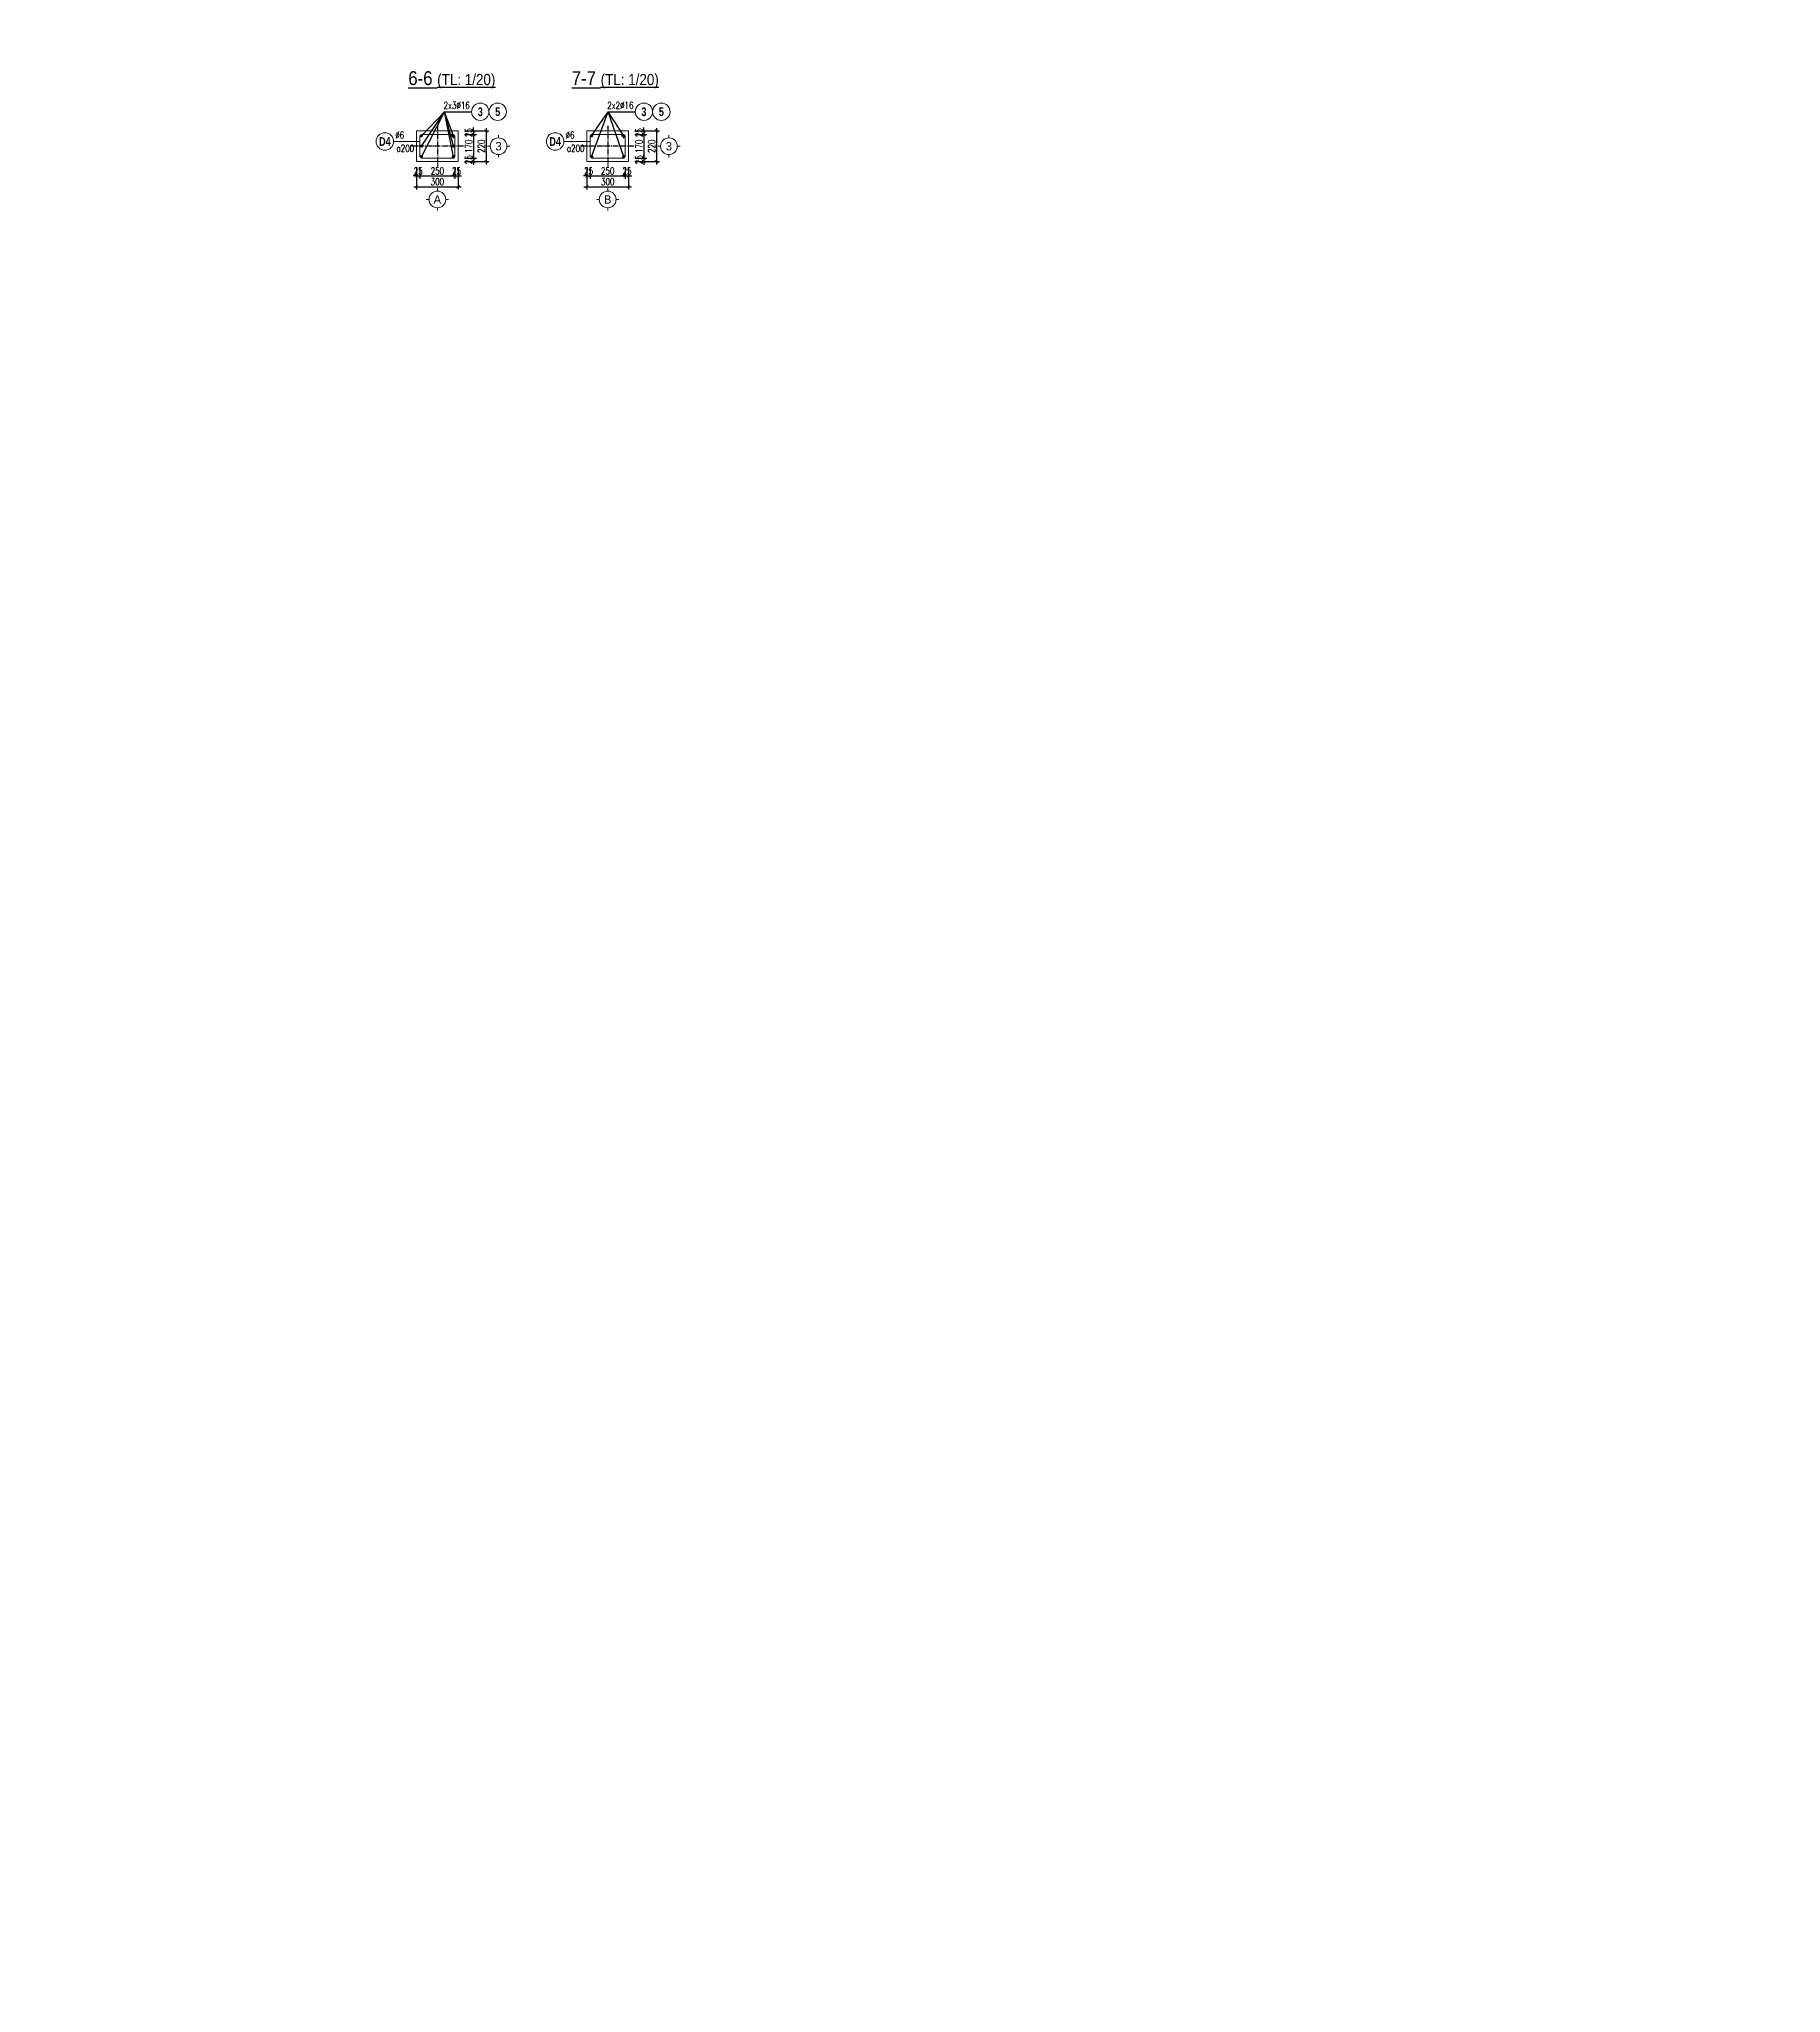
# Model space of a CAD drawing. Header units: millimetres. Extents: x -94324 to 105676, y -98316 to 125800.
# Drawn here: x -31824 to -19324, y -153 to 13870 of the extents above; entities that cross this region are included whole.
import ezdxf
from ezdxf.enums import TextEntityAlignment as Align

# ---------------------------------------------------------------- set-up
doc = ezdxf.new("R2010")
doc.units = ezdxf.units.MM
doc.header["$MEASUREMENT"] = 0
doc.linetypes.add('CENTER2', pattern=[1.125, 0.75, -0.125, 0.125, -0.125])
doc.layers.get('0').update_dxf_attribs({"lineweight": 20})
for name, color, linetype, lineweight in [('7', 7, 'Continuous', 20), ('8', 8, 'Continuous', 13), ('bao', 4, 'Continuous', 20), ('Dim', 8, 'Continuous', 15), ('THEP', 3, 'Continuous', 18), ('thepchu', 1, 'Continuous', 30)]:
    doc.layers.add(name, color=color, linetype=linetype, lineweight=lineweight)
doc.layers.add('TEXT', color=3, linetype='Continuous')
doc.layers.add('TRUCDX', color=9, linetype='CENTER2')
doc.styles.add('.VnAvantH', font='', dxfattribs={"width": 0.9})
doc.styles.add('.VnHelvetlnsH', font='')
doc.styles.add('romans.shx', font='romans.shx', dxfattribs={"width": 0.75, "bigfont": 'vns.shx'})
doc.styles.get('.VnAvantH').set_extended_font_data('.VnAvantH')
doc.styles.get('.VnHelvetlnsH').set_extended_font_data('.VnHelvetInsH', bold=True)
doc.dimstyles.new('1-20', dxfattribs={"dimscale": 20, "dimtxt": 2.5, "dimasz": 1.2, "dimexe": 1, "dimexo": 0, "dimgap": 0.5, "dimtad": 1, "dimdec": 0, "dimzin": 0, "dimdsep": 46, "dimtxsty": 'romans.shx', "dimblk": 'ARCHTICK', "dimcen": 0.09, "dimdle": 1, "dimclrd": 8, "dimclre": 8, "dimclrt": 3, "dimadec": 0, "dimazin": 0, "dimtfac": 1, "dimtdec": 0, "dimtix": 1, "dimtmove": 0, "dimatfit": 3, "dimfxl": 1, "dimtolj": 1, "dimtzin": 0, "dimarcsym": 0})

# ---------------------------------------------------------------- blocks, each defined once
blk = doc.blocks.new('thep')
at = {"layer": 'thepchu'}
for p, q in [((-0.5, 0), (0.5, 0)), ((-0.35, 0.35), (0.35, -0.35)), ((0.35, 0.35), (-0.35, -0.35)), ((0, 0.5), (0, -0.5))]:
    blk.add_line(p, q, dxfattribs=at)
at = {"layer": 'thepchu', "const_width": 0.0833}
blk.add_lwpolyline([(-0.5, 0, 1), (0.5, 0, 1), (-0.5, 0, 1)], format="xyb", dxfattribs=at)
blk = doc.blocks.new('_ArchTick')
at = {"layer": 'Dim', "color": 0, "const_width": 0.15}
blk.add_lwpolyline([(-0.5, -0.5), (0.5, 0.5)], dxfattribs=at)
blk = doc.blocks.new('*D76')
at = {"layer": 'Defpoints', "color": 0, "transparency": 16777216}
for p in [(-28772, 13211), (-28772, 13186), (-28706, 13186)]:
    blk.add_point(p, dxfattribs=at)
at = {"layer": 'Dim', "color": 8, "lineweight": -2, "transparency": 16777216}
for p, q in [((-28772, 13211), (-28686, 13211)), ((-28772, 13186), (-28686, 13186)), ((-28706, 13211), (-28706, 13235)), ((-28706, 13211), (-28706, 13186)), ((-28706, 13186), (-28706, 13162))]:
    blk.add_line(p, q, dxfattribs=at)
at = {"layer": 'Dim', "color": 8, "lineweight": -2, "transparency": 16777216, "xscale": 24, "yscale": 24, "zscale": 24}
for p, rotation in [((-28706, 13211), 270), ((-28706, 13186), 90)]:
    blk.add_blockref('_ArchTick', p, dxfattribs=dict(at, rotation=rotation))
at = {"layer": 'Dim', "color": 3, "transparency": 16777216, "insert": (-28741, 13199), "char_height": 50, "attachment_point": 5, "rotation": 90, "style": 'romans.shx'}
blk.add_mtext('\\A1;25', dxfattribs=at)
blk = doc.blocks.new('*D77')
at = {"layer": 'Defpoints', "color": 0, "transparency": 16777216}
for p in [(-28772, 13211), (-28772, 12991), (-28616, 12991)]:
    blk.add_point(p, dxfattribs=at)
at = {"layer": 'Dim', "color": 8, "lineweight": -2, "transparency": 16777216}
for p, q in [((-28772, 13211), (-28596, 13211)), ((-28616, 13231), (-28616, 12971)), ((-28772, 12991), (-28596, 12991))]:
    blk.add_line(p, q, dxfattribs=at)
at = {"layer": 'Dim', "color": 8, "lineweight": -2, "transparency": 16777216, "xscale": 24, "yscale": 24, "zscale": 24}
for p, rotation in [((-28616, 13211), 90), ((-28616, 12991), 270)]:
    blk.add_blockref('_ArchTick', p, dxfattribs=dict(at, rotation=rotation))
at = {"layer": 'Dim', "color": 3, "transparency": 16777216, "insert": (-28651, 13101), "char_height": 50, "attachment_point": 5, "rotation": 90, "style": 'romans.shx'}
blk.add_mtext('\\A1;220', dxfattribs=at)
blk = doc.blocks.new('SH')
at = {"layer": '8'}
for p, q in [((0, 20), (0, 0)), ((0, 20), (0, 0)), ((-80, -60), (-60, -60)), ((-80, -60), (-60, -60)), ((0, -120), (0, -140)), ((0, -120), (0, -140)), ((60, -60), (80, -60)), ((60, -60), (80, -60))]:
    blk.add_line(p, q, dxfattribs=at)
blk.add_circle((0, -60), 60, dxfattribs=at)
at = {"layer": 'TEXT', "style": '.VnAvantH'}
blk.add_attdef('SH', text='', height=60, dxfattribs=at).set_placement((0, -60), align=Align.MIDDLE_CENTER)
blk = doc.blocks.new('*D78')
at = {"layer": 'Defpoints', "color": 0, "transparency": 16777216}
for p in [(-29116, 12951), (-29091, 12951), (-29091, 12888)]:
    blk.add_point(p, dxfattribs=at)
at = {"layer": 'Dim', "color": 8, "lineweight": -2, "transparency": 16777216}
for p, q in [((-29116, 12951), (-29116, 12868)), ((-29091, 12951), (-29091, 12868)), ((-29116, 12888), (-29140, 12888)), ((-29116, 12888), (-29091, 12888)), ((-29091, 12888), (-29067, 12888))]:
    blk.add_line(p, q, dxfattribs=at)
at = {"layer": 'Dim', "color": 8, "lineweight": -2, "transparency": 16777216, "xscale": 24, "yscale": 24, "zscale": 24}
blk.add_blockref('_ArchTick', (-29116, 12888), dxfattribs=at)
at = {"layer": 'Dim', "color": 8, "lineweight": -2, "transparency": 16777216, "xscale": 24, "yscale": 24, "zscale": 24, "rotation": 180}
blk.add_blockref('_ArchTick', (-29091, 12888), dxfattribs=at)
at = {"layer": 'Dim', "color": 3, "transparency": 16777216, "insert": (-29104, 12923), "char_height": 50, "attachment_point": 5, "style": 'romans.shx'}
blk.add_mtext('\\A1;25', dxfattribs=at)
blk = doc.blocks.new('*D79')
at = {"layer": 'Defpoints', "color": 0, "transparency": 16777216}
for p in [(-29091, 12951), (-28841, 12951), (-28841, 12888)]:
    blk.add_point(p, dxfattribs=at)
at = {"layer": 'Dim', "color": 8, "lineweight": -2, "transparency": 16777216}
for p, q in [((-29091, 12951), (-29091, 12868)), ((-28841, 12951), (-28841, 12868)), ((-29111, 12888), (-28821, 12888))]:
    blk.add_line(p, q, dxfattribs=at)
at = {"layer": 'Dim', "color": 8, "lineweight": -2, "transparency": 16777216, "xscale": 24, "yscale": 24, "zscale": 24, "rotation": 180}
blk.add_blockref('_ArchTick', (-29091, 12888), dxfattribs=at)
at = {"layer": 'Dim', "color": 8, "lineweight": -2, "transparency": 16777216, "xscale": 24, "yscale": 24, "zscale": 24}
blk.add_blockref('_ArchTick', (-28841, 12888), dxfattribs=at)
at = {"layer": 'Dim', "color": 3, "transparency": 16777216, "insert": (-28966, 12923), "char_height": 50, "attachment_point": 5, "style": 'romans.shx'}
blk.add_mtext('\\A1;250', dxfattribs=at)
blk = doc.blocks.new('*D80')
at = {"layer": 'Defpoints', "color": 0, "transparency": 16777216}
for p in [(-28841, 12951), (-28816, 12951), (-28816, 12888)]:
    blk.add_point(p, dxfattribs=at)
at = {"layer": 'Dim', "color": 8, "lineweight": -2, "transparency": 16777216}
for p, q in [((-28841, 12951), (-28841, 12868)), ((-28816, 12951), (-28816, 12868)), ((-28841, 12888), (-28865, 12888)), ((-28841, 12888), (-28816, 12888)), ((-28816, 12888), (-28792, 12888))]:
    blk.add_line(p, q, dxfattribs=at)
at = {"layer": 'Dim', "color": 8, "lineweight": -2, "transparency": 16777216, "xscale": 24, "yscale": 24, "zscale": 24}
blk.add_blockref('_ArchTick', (-28841, 12888), dxfattribs=at)
at = {"layer": 'Dim', "color": 8, "lineweight": -2, "transparency": 16777216, "xscale": 24, "yscale": 24, "zscale": 24, "rotation": 180}
blk.add_blockref('_ArchTick', (-28816, 12888), dxfattribs=at)
at = {"layer": 'Dim', "color": 3, "transparency": 16777216, "insert": (-28829, 12923), "char_height": 50, "attachment_point": 5, "style": 'romans.shx'}
blk.add_mtext('\\A1;25', dxfattribs=at)
blk = doc.blocks.new('*D81')
at = {"layer": 'Defpoints', "color": 0, "transparency": 16777216}
for p in [(-29116, 12951), (-28816, 12951), (-28816, 12811)]:
    blk.add_point(p, dxfattribs=at)
at = {"layer": 'Dim', "color": 8, "lineweight": -2, "transparency": 16777216}
for p, q in [((-29116, 12951), (-29116, 12791)), ((-28816, 12951), (-28816, 12791)), ((-29136, 12811), (-28796, 12811))]:
    blk.add_line(p, q, dxfattribs=at)
at = {"layer": 'Dim', "color": 8, "lineweight": -2, "transparency": 16777216, "xscale": 24, "yscale": 24, "zscale": 24, "rotation": 180}
blk.add_blockref('_ArchTick', (-29116, 12811), dxfattribs=at)
at = {"layer": 'Dim', "color": 8, "lineweight": -2, "transparency": 16777216, "xscale": 24, "yscale": 24, "zscale": 24}
blk.add_blockref('_ArchTick', (-28816, 12811), dxfattribs=at)
at = {"layer": 'Dim', "color": 3, "transparency": 16777216, "insert": (-28966, 12846), "char_height": 50, "attachment_point": 5, "style": 'romans.shx'}
blk.add_mtext('\\A1;300', dxfattribs=at)
blk = doc.blocks.new('*D82')
at = {"layer": 'Defpoints', "color": 0, "transparency": 16777216}
for p in [(-27894, 12951), (-27869, 12951), (-27869, 12888)]:
    blk.add_point(p, dxfattribs=at)
at = {"layer": 'Dim', "color": 8, "lineweight": -2, "transparency": 16777216}
for p, q in [((-27894, 12951), (-27894, 12868)), ((-27869, 12951), (-27869, 12868)), ((-27894, 12888), (-27918, 12888)), ((-27894, 12888), (-27869, 12888)), ((-27869, 12888), (-27845, 12888))]:
    blk.add_line(p, q, dxfattribs=at)
at = {"layer": 'Dim', "color": 8, "lineweight": -2, "transparency": 16777216, "xscale": 24, "yscale": 24, "zscale": 24}
blk.add_blockref('_ArchTick', (-27894, 12888), dxfattribs=at)
at = {"layer": 'Dim', "color": 8, "lineweight": -2, "transparency": 16777216, "xscale": 24, "yscale": 24, "zscale": 24, "rotation": 180}
blk.add_blockref('_ArchTick', (-27869, 12888), dxfattribs=at)
at = {"layer": 'Dim', "color": 3, "transparency": 16777216, "insert": (-27881, 12923), "char_height": 50, "attachment_point": 5, "style": 'romans.shx'}
blk.add_mtext('\\A1;25', dxfattribs=at)
blk = doc.blocks.new('*D83')
at = {"layer": 'Defpoints', "color": 0, "transparency": 16777216}
for p in [(-27869, 12951), (-27619, 12951), (-27619, 12888)]:
    blk.add_point(p, dxfattribs=at)
at = {"layer": 'Dim', "color": 8, "lineweight": -2, "transparency": 16777216}
for p, q in [((-27869, 12951), (-27869, 12868)), ((-27619, 12951), (-27619, 12868)), ((-27889, 12888), (-27599, 12888))]:
    blk.add_line(p, q, dxfattribs=at)
at = {"layer": 'Dim', "color": 8, "lineweight": -2, "transparency": 16777216, "xscale": 24, "yscale": 24, "zscale": 24, "rotation": 180}
blk.add_blockref('_ArchTick', (-27869, 12888), dxfattribs=at)
at = {"layer": 'Dim', "color": 8, "lineweight": -2, "transparency": 16777216, "xscale": 24, "yscale": 24, "zscale": 24}
blk.add_blockref('_ArchTick', (-27619, 12888), dxfattribs=at)
at = {"layer": 'Dim', "color": 3, "transparency": 16777216, "insert": (-27744, 12923), "char_height": 50, "attachment_point": 5, "style": 'romans.shx'}
blk.add_mtext('\\A1;250', dxfattribs=at)
blk = doc.blocks.new('*D84')
at = {"layer": 'Defpoints', "color": 0, "transparency": 16777216}
for p in [(-27619, 12951), (-27594, 12951), (-27594, 12888)]:
    blk.add_point(p, dxfattribs=at)
at = {"layer": 'Dim', "color": 8, "lineweight": -2, "transparency": 16777216}
for p, q in [((-27619, 12951), (-27619, 12868)), ((-27594, 12951), (-27594, 12868)), ((-27619, 12888), (-27643, 12888)), ((-27619, 12888), (-27594, 12888)), ((-27594, 12888), (-27570, 12888))]:
    blk.add_line(p, q, dxfattribs=at)
at = {"layer": 'Dim', "color": 8, "lineweight": -2, "transparency": 16777216, "xscale": 24, "yscale": 24, "zscale": 24}
blk.add_blockref('_ArchTick', (-27619, 12888), dxfattribs=at)
at = {"layer": 'Dim', "color": 8, "lineweight": -2, "transparency": 16777216, "xscale": 24, "yscale": 24, "zscale": 24, "rotation": 180}
blk.add_blockref('_ArchTick', (-27594, 12888), dxfattribs=at)
at = {"layer": 'Dim', "color": 3, "transparency": 16777216, "insert": (-27606, 12923), "char_height": 50, "attachment_point": 5, "style": 'romans.shx'}
blk.add_mtext('\\A1;25', dxfattribs=at)
blk = doc.blocks.new('*D85')
at = {"layer": 'Defpoints', "color": 0, "transparency": 16777216}
for p in [(-27894, 12951), (-27594, 12951), (-27594, 12811)]:
    blk.add_point(p, dxfattribs=at)
at = {"layer": 'Dim', "color": 8, "lineweight": -2, "transparency": 16777216}
for p, q in [((-27894, 12951), (-27894, 12791)), ((-27594, 12951), (-27594, 12791)), ((-27914, 12811), (-27574, 12811))]:
    blk.add_line(p, q, dxfattribs=at)
at = {"layer": 'Dim', "color": 8, "lineweight": -2, "transparency": 16777216, "xscale": 24, "yscale": 24, "zscale": 24, "rotation": 180}
blk.add_blockref('_ArchTick', (-27894, 12811), dxfattribs=at)
at = {"layer": 'Dim', "color": 8, "lineweight": -2, "transparency": 16777216, "xscale": 24, "yscale": 24, "zscale": 24}
blk.add_blockref('_ArchTick', (-27594, 12811), dxfattribs=at)
at = {"layer": 'Dim', "color": 3, "transparency": 16777216, "insert": (-27744, 12846), "char_height": 50, "attachment_point": 5, "style": 'romans.shx'}
blk.add_mtext('\\A1;300', dxfattribs=at)
blk = doc.blocks.new('*D86')
at = {"layer": 'Defpoints', "color": 0, "transparency": 16777216}
for p in [(-28772, 13186), (-28772, 13016), (-28706, 13016)]:
    blk.add_point(p, dxfattribs=at)
at = {"layer": 'Dim', "color": 8, "lineweight": -2, "transparency": 16777216}
for p, q in [((-28772, 13186), (-28686, 13186)), ((-28706, 13206), (-28706, 12996)), ((-28772, 13016), (-28686, 13016))]:
    blk.add_line(p, q, dxfattribs=at)
at = {"layer": 'Dim', "color": 8, "lineweight": -2, "transparency": 16777216, "xscale": 24, "yscale": 24, "zscale": 24}
for p, rotation in [((-28706, 13186), 90), ((-28706, 13016), 270)]:
    blk.add_blockref('_ArchTick', p, dxfattribs=dict(at, rotation=rotation))
at = {"layer": 'Dim', "color": 3, "transparency": 16777216, "insert": (-28741, 13101), "char_height": 50, "attachment_point": 5, "rotation": 90, "style": 'romans.shx'}
blk.add_mtext('\\A1;170', dxfattribs=at)
blk = doc.blocks.new('*D87')
at = {"layer": 'Defpoints', "color": 0, "transparency": 16777216}
for p in [(-28772, 13016), (-28772, 12991), (-28706, 12991)]:
    blk.add_point(p, dxfattribs=at)
at = {"layer": 'Dim', "color": 8, "lineweight": -2, "transparency": 16777216}
for p, q in [((-28772, 13016), (-28686, 13016)), ((-28772, 12991), (-28686, 12991)), ((-28706, 13016), (-28706, 13040)), ((-28706, 13016), (-28706, 12991)), ((-28706, 12991), (-28706, 12967))]:
    blk.add_line(p, q, dxfattribs=at)
at = {"layer": 'Dim', "color": 8, "lineweight": -2, "transparency": 16777216, "xscale": 24, "yscale": 24, "zscale": 24}
for p, rotation in [((-28706, 13016), 270), ((-28706, 12991), 90)]:
    blk.add_blockref('_ArchTick', p, dxfattribs=dict(at, rotation=rotation))
at = {"layer": 'Dim', "color": 3, "transparency": 16777216, "insert": (-28741, 13004), "char_height": 50, "attachment_point": 5, "rotation": 90, "style": 'romans.shx'}
blk.add_mtext('\\A1;25', dxfattribs=at)
blk = doc.blocks.new('*D88')
at = {"layer": 'Defpoints', "color": 0, "transparency": 16777216}
for p in [(-27550, 13211), (-27550, 13186), (-27484, 13186)]:
    blk.add_point(p, dxfattribs=at)
at = {"layer": 'Dim', "color": 8, "lineweight": -2, "transparency": 16777216}
for p, q in [((-27550, 13211), (-27464, 13211)), ((-27550, 13186), (-27464, 13186)), ((-27484, 13211), (-27484, 13235)), ((-27484, 13211), (-27484, 13186)), ((-27484, 13186), (-27484, 13162))]:
    blk.add_line(p, q, dxfattribs=at)
at = {"layer": 'Dim', "color": 8, "lineweight": -2, "transparency": 16777216, "xscale": 24, "yscale": 24, "zscale": 24}
for p, rotation in [((-27484, 13211), 270), ((-27484, 13186), 90)]:
    blk.add_blockref('_ArchTick', p, dxfattribs=dict(at, rotation=rotation))
at = {"layer": 'Dim', "color": 3, "transparency": 16777216, "insert": (-27519, 13199), "char_height": 50, "attachment_point": 5, "rotation": 90, "style": 'romans.shx'}
blk.add_mtext('\\A1;25', dxfattribs=at)
blk = doc.blocks.new('*D89')
at = {"layer": 'Defpoints', "color": 0, "transparency": 16777216}
for p in [(-27550, 13211), (-27550, 12991), (-27393, 12991)]:
    blk.add_point(p, dxfattribs=at)
at = {"layer": 'Dim', "color": 8, "lineweight": -2, "transparency": 16777216}
for p, q in [((-27550, 13211), (-27373, 13211)), ((-27393, 13231), (-27393, 12971)), ((-27550, 12991), (-27373, 12991))]:
    blk.add_line(p, q, dxfattribs=at)
at = {"layer": 'Dim', "color": 8, "lineweight": -2, "transparency": 16777216, "xscale": 24, "yscale": 24, "zscale": 24}
for p, rotation in [((-27393, 13211), 90), ((-27393, 12991), 270)]:
    blk.add_blockref('_ArchTick', p, dxfattribs=dict(at, rotation=rotation))
at = {"layer": 'Dim', "color": 3, "transparency": 16777216, "insert": (-27428, 13101), "char_height": 50, "attachment_point": 5, "rotation": 90, "style": 'romans.shx'}
blk.add_mtext('\\A1;220', dxfattribs=at)
blk = doc.blocks.new('*D74')
at = {"layer": 'Defpoints', "color": 0, "transparency": 16777216}
for p in [(-27550, 13186), (-27550, 13016), (-27484, 13016)]:
    blk.add_point(p, dxfattribs=at)
at = {"layer": 'Dim', "color": 8, "lineweight": -2, "transparency": 16777216}
for p, q in [((-27550, 13186), (-27464, 13186)), ((-27484, 13206), (-27484, 12996)), ((-27550, 13016), (-27464, 13016))]:
    blk.add_line(p, q, dxfattribs=at)
at = {"layer": 'Dim', "color": 8, "lineweight": -2, "transparency": 16777216, "xscale": 24, "yscale": 24, "zscale": 24}
for p, rotation in [((-27484, 13186), 90), ((-27484, 13016), 270)]:
    blk.add_blockref('_ArchTick', p, dxfattribs=dict(at, rotation=rotation))
at = {"layer": 'Dim', "color": 3, "transparency": 16777216, "insert": (-27519, 13101), "char_height": 50, "attachment_point": 5, "rotation": 90, "style": 'romans.shx'}
blk.add_mtext('\\A1;170', dxfattribs=at)
blk = doc.blocks.new('*D75')
at = {"layer": 'Defpoints', "color": 0, "transparency": 16777216}
for p in [(-27550, 13016), (-27550, 12991), (-27484, 12991)]:
    blk.add_point(p, dxfattribs=at)
at = {"layer": 'Dim', "color": 8, "lineweight": -2, "transparency": 16777216}
for p, q in [((-27550, 13016), (-27464, 13016)), ((-27550, 12991), (-27464, 12991)), ((-27484, 13016), (-27484, 13040)), ((-27484, 13016), (-27484, 12991)), ((-27484, 12991), (-27484, 12967))]:
    blk.add_line(p, q, dxfattribs=at)
at = {"layer": 'Dim', "color": 8, "lineweight": -2, "transparency": 16777216, "xscale": 24, "yscale": 24, "zscale": 24}
for p, rotation in [((-27484, 13016), 270), ((-27484, 12991), 90)]:
    blk.add_blockref('_ArchTick', p, dxfattribs=dict(at, rotation=rotation))
at = {"layer": 'Dim', "color": 3, "transparency": 16777216, "insert": (-27519, 13004), "char_height": 50, "attachment_point": 5, "rotation": 90, "style": 'romans.shx'}
blk.add_mtext('\\A1;25', dxfattribs=at)
blk = doc.blocks.new("ghichu'")
at = {"color": 8}
blk.add_circle((2.5, 0), 2.5, dxfattribs=at)
at = {"color": 3, "style": 'romans.shx', "width": 0.75}
for tag, p in [('DK', (-0.5, 0.85)), ('KC', (-0.5, -2.97))]:
    blk.add_attdef(tag, text='', height=2, dxfattribs=at).set_placement(p, align=Align.RIGHT)
at = {"color": 7, "style": '.VnHelvetlnsH', "width": 0.75}
blk.add_attdef('SH', text='', height=2.5, dxfattribs=at).set_placement((2.5, 0), align=Align.MIDDLE)

msp = doc.modelspace()

# ---------------------------------------------------------------- linework, layer by layer
at = {"layer": '7'}
msp.add_circle((5675.5, 1684), 100000, dxfattribs=at)
at = {"layer": 'bao'}
for points in [[(-28816.3, 13211.3), (-28816.3, 12991.3), (-29116.3, 12991.3), (-29116.3, 13211.3)], [(-27594, 13211.3), (-27594, 12991.3), (-27894, 12991.3), (-27894, 13211.3)]]:
    msp.add_lwpolyline(points, close=True, dxfattribs=at)
at = {"layer": 'Dim'}
for p, q in [((-29091.3, 13135.3), (-29280.8, 13135.3)), ((-27869, 13135.3), (-28058.5, 13135.3))]:
    msp.add_line(p, q, dxfattribs=at)
at = {"layer": 'THEP'}
for p, q in [((-28857.9, 13183.9), (-28869.7, 13173)), ((-27635.5, 13183.9), (-27647.3, 13173)), ((-28844.3, 13169.3), (-28856, 13158.3)), ((-27621.9, 13169.3), (-27633.7, 13158.3))]:
    msp.add_line(p, q, dxfattribs=at)
for points in [[(-28851.3, 13186.3), (-29081.3, 13186.3)], [(-27629, 13186.3), (-27859, 13186.3)], [(-29091.3, 13176.3), (-29091.3, 13026.3)], [(-28841.3, 13026.3), (-28841.3, 13176.3)], [(-27869, 13176.3), (-27869, 13026.3)], [(-27619, 13026.3), (-27619, 13176.3)], [(-29081.3, 13016.3), (-28851.3, 13016.3)], [(-27859, 13016.3), (-27629, 13016.3)]]:
    msp.add_lwpolyline(points, dxfattribs=at)
at = {"layer": 'TRUCDX', "ltscale": 50}
for p, q in [((-28966.3, 13248), (-28966.3, 12954.7)), ((-27744, 13248), (-27744, 12954.7)), ((-28779.7, 13101.3), (-29153, 13101.3)), ((-27557.3, 13101.3), (-27930.7, 13101.3))]:
    msp.add_line(p, q, dxfattribs=at)

# ---------------------------------------------------------------- block references
ref = msp.add_blockref("ghichu'", (-28720.8, 13348.7), dxfattribs=dict(xscale=25, yscale=25, zscale=25))
ref.add_attrib('SH', '3', dxfattribs={"color": 7, "height": 62.5, "style": '.VnHelvetlnsH', "width": 0.75}).set_placement((-28658.3, 13348.7), align=Align.MIDDLE)
ref.add_attrib('DK', '2x3%%c16', dxfattribs={"color": 3, "height": 50, "style": 'romans.shx', "width": 0.75}).set_placement((-28733.3, 13369.8), align=Align.RIGHT)
ref = msp.add_blockref("ghichu'", (-28595.8, 13348.7), dxfattribs=dict(xscale=25, yscale=25, zscale=25))
ref.add_attrib('SH', '5', dxfattribs={"color": 7, "height": 62.5, "style": '.VnHelvetlnsH', "width": 0.75}).set_placement((-28533.3, 13348.7), align=Align.MIDDLE)
ref = msp.add_blockref("ghichu'", (-27546.5, 13348.7), dxfattribs=dict(xscale=25, yscale=25, zscale=25))
ref.add_attrib('SH', '3', dxfattribs={"color": 7, "height": 62.5, "style": '.VnHelvetlnsH', "width": 0.75}).set_placement((-27484, 13348.7), align=Align.MIDDLE)
ref.add_attrib('DK', '2x2%%c16', dxfattribs={"color": 3, "height": 50, "style": 'romans.shx', "width": 0.75}).set_placement((-27559, 13369.8), align=Align.RIGHT)
ref = msp.add_blockref("ghichu'", (-27421.5, 13348.7), dxfattribs=dict(xscale=25, yscale=25, zscale=25))
ref.add_attrib('SH', '5', dxfattribs={"color": 7, "height": 62.5, "style": '.VnHelvetlnsH', "width": 0.75}).set_placement((-27359, 13348.7), align=Align.MIDDLE)
ref = msp.add_blockref("ghichu'", (-29280.8, 13135.3), dxfattribs=dict(xscale=-25, yscale=25, zscale=25))
ref.add_attrib('SH', 'd4', dxfattribs={"color": 7, "height": 62.5, "style": '.VnHelvetlnsH', "width": 0.75}).set_placement((-29343.3, 13135.3), align=Align.MIDDLE)
ref.add_attrib('DK', '%%c6', dxfattribs={"color": 3, "height": 50, "style": 'romans.shx', "width": 0.75}).set_placement((-29204.1, 13156.4), align=Align.RIGHT)
ref.add_attrib('KC', 'a200', dxfattribs={"color": 3, "height": 50, "style": 'romans.shx', "width": 0.75}).set_placement((-29132.6, 13061), align=Align.RIGHT)
ref = msp.add_blockref("ghichu'", (-28058.5, 13135.3), dxfattribs=dict(xscale=-25, yscale=25, zscale=25))
ref.add_attrib('SH', 'd4', dxfattribs={"color": 7, "height": 62.5, "style": '.VnHelvetlnsH', "width": 0.75}).set_placement((-28121, 13135.3), align=Align.MIDDLE)
ref.add_attrib('DK', '%%c6', dxfattribs={"color": 3, "height": 50, "style": 'romans.shx', "width": 0.75}).set_placement((-27981.8, 13156.4), align=Align.RIGHT)
ref.add_attrib('KC', 'a200', dxfattribs={"color": 3, "height": 50, "style": 'romans.shx', "width": 0.75}).set_placement((-27910.3, 13061), align=Align.RIGHT)
at = {"layer": 'bao'}
ref = msp.add_blockref('SH', (-28527, 13041.3), dxfattribs=dict(at, xscale=-1, rotation=180))
ref.add_attrib('SH', '3', dxfattribs={"layer": 'TEXT', "height": 60, "style": '.VnAvantH'}).set_placement((-28527, 13101.4), align=Align.MIDDLE_CENTER)
ref = msp.add_blockref('SH', (-27304.6, 13041.3), dxfattribs=dict(at, xscale=-1, rotation=180))
ref.add_attrib('SH', '3', dxfattribs={"layer": 'TEXT', "height": 60, "style": '.VnAvantH'}).set_placement((-27304.6, 13101.4), align=Align.MIDDLE_CENTER)
ref = msp.add_blockref('SH', (-28966.3, 12659.2), dxfattribs=dict(at, xscale=-1, rotation=180))
ref.add_attrib('SH', 'a', dxfattribs={"layer": 'TEXT', "height": 60, "style": '.VnAvantH'}).set_placement((-28966.3, 12719.3), align=Align.MIDDLE_CENTER)
ref = msp.add_blockref('SH', (-27744, 12659.2), dxfattribs=dict(at, xscale=-1, rotation=180))
ref.add_attrib('SH', 'b', dxfattribs={"layer": 'TEXT', "height": 60, "style": '.VnAvantH'}).set_placement((-27744, 12719.3), align=Align.MIDDLE_CENTER)
at = {"layer": 'thepchu', "yscale": 20, "zscale": 20}
for p, xscale, rotation in [((-29081.3, 13176.3), -20, 270), ((-28851.3, 13176.3), 20, 90), ((-27859, 13176.3), -20, 270), ((-27629, 13176.3), 20, 90), ((-29081.3, 13101.3), 20, 270), ((-28851.3, 13101.3), -20, 90), ((-29081.3, 13026.3), 20, 270), ((-28851.3, 13026.3), -20, 90), ((-27859, 13026.3), 20, 270), ((-27629, 13026.3), -20, 90)]:
    msp.add_blockref('thep', p, dxfattribs=dict(at, xscale=xscale, rotation=rotation))

# ---------------------------------------------------------------- texts
at = {"layer": 'TEXT', "char_height": 100, "width": 3655.8, "attachment_point": 2, "style": '.VnAvantH'}
for s, insert in [('{\\L6-6 \\H0.8x;(tl: 1/20)}', (-28862.5, 13640)), ('{\\L7-7 \\H0.8x;(tl: 1/20)}', (-27689.5, 13640))]:
    msp.add_mtext(s, dxfattribs=dict(at, insert=insert))

# ---------------------------------------------------------------- dimensions: what is measured, and where the dimension line sits
at = {"layer": 'Dim'}
for base, p1, p2, picture, middle in [((-28706, 13186.3), (-28772.3, 13211.3), (-28772.3, 13186.3), '*D76', (-28741, 13198.8)), ((-28615.7, 12991.3), (-28772.3, 13211.3), (-28772.3, 12991.3), '*D77', (-28650.7, 13101.3)), ((-27483.6, 13186.3), (-27550, 13211.3), (-27550, 13186.3), '*D88', (-27518.6, 13198.8)), ((-27393.4, 12991.3), (-27550, 13211.3), (-27550, 12991.3), '*D89', (-27428.4, 13101.3))]:
    dim = msp.add_linear_dim(base=base, p1=p1, p2=p2, angle=270, dimstyle='1-20', dxfattribs=at)
    dim.commit()
    dim.dimension.update_dxf_attribs({"geometry": picture, "text_midpoint": middle})
for base, p1, p2, picture, middle in [((-28706, 13016.3), (-28772.3, 13186.3), (-28772.3, 13016.3), '*D86', (-28741, 13101.3)), ((-27483.6, 13016.3), (-27550, 13186.3), (-27550, 13016.3), '*D74', (-27518.6, 13101.3)), ((-28706, 12991.3), (-28772.3, 13016.3), (-28772.3, 12991.3), '*D87', (-28741, 13003.8)), ((-27483.6, 12991.3), (-27550, 13016.3), (-27550, 12991.3), '*D75', (-27518.6, 13003.8))]:
    dim = msp.add_linear_dim(base=base, p1=p1, p2=p2, angle=270, dimstyle='1-20', override={"dimtmove": 1}, dxfattribs=at)
    dim.commit()
    dim.dimension.update_dxf_attribs({"geometry": picture, "text_midpoint": middle})
for base, p1, p2, picture, middle in [((-29091.3, 12888), (-29116.3, 12950.6), (-29091.3, 12950.6), '*D78', (-29103.8, 12923)), ((-28816.3, 12810.7), (-29116.3, 12950.6), (-28816.3, 12950.6), '*D81', (-28966.3, 12845.7)), ((-27869, 12888), (-27894, 12950.6), (-27869, 12950.6), '*D82', (-27881.5, 12923)), ((-27594, 12810.7), (-27894, 12950.6), (-27594, 12950.6), '*D85', (-27744, 12845.7))]:
    dim = msp.add_linear_dim(base=base, p1=p1, p2=p2, dimstyle='1-20', dxfattribs=at)
    dim.commit()
    dim.dimension.update_dxf_attribs({"geometry": picture, "text_midpoint": middle})
for base, p1, p2, picture, middle in [((-28841.3, 12888), (-29091.3, 12950.6), (-28841.3, 12950.6), '*D79', (-28966.3, 12923)), ((-28816.3, 12888), (-28841.3, 12950.6), (-28816.3, 12950.6), '*D80', (-28828.8, 12923)), ((-27619, 12888), (-27869, 12950.6), (-27619, 12950.6), '*D83', (-27744, 12923)), ((-27594, 12888), (-27619, 12950.6), (-27594, 12950.6), '*D84', (-27606.5, 12923))]:
    dim = msp.add_linear_dim(base=base, p1=p1, p2=p2, dimstyle='1-20', override={"dimtmove": 1}, dxfattribs=at)
    dim.commit()
    dim.dimension.update_dxf_attribs({"geometry": picture, "text_midpoint": middle})

# ---------------------------------------------------------------- leaders
for points in [[(-29081.3, 13176.3), (-28914.1, 13348.7), (-28720.8, 13348.7)], [(-29081.3, 13026.3), (-28914.1, 13348.7)], [(-29081.3, 13101.3), (-28914.1, 13348.7)], [(-28851.3, 13176.3), (-28914.1, 13348.7)], [(-28851.3, 13026.3), (-28914.1, 13348.7)], [(-28851.3, 13101.3), (-28914.1, 13348.7)], [(-27859, 13176.3), (-27739.8, 13348.7), (-27546.5, 13348.7)], [(-27859, 13026.3), (-27739.8, 13348.7)], [(-27629, 13176.3), (-27739.8, 13348.7)], [(-27629, 13026.3), (-27739.8, 13348.7)]]:
    msp.add_leader(points, dimstyle='1-20', override={"dimgap": 0.5, "dimtad": 0}, dxfattribs=at)

doc.saveas('drawing.dxf')
